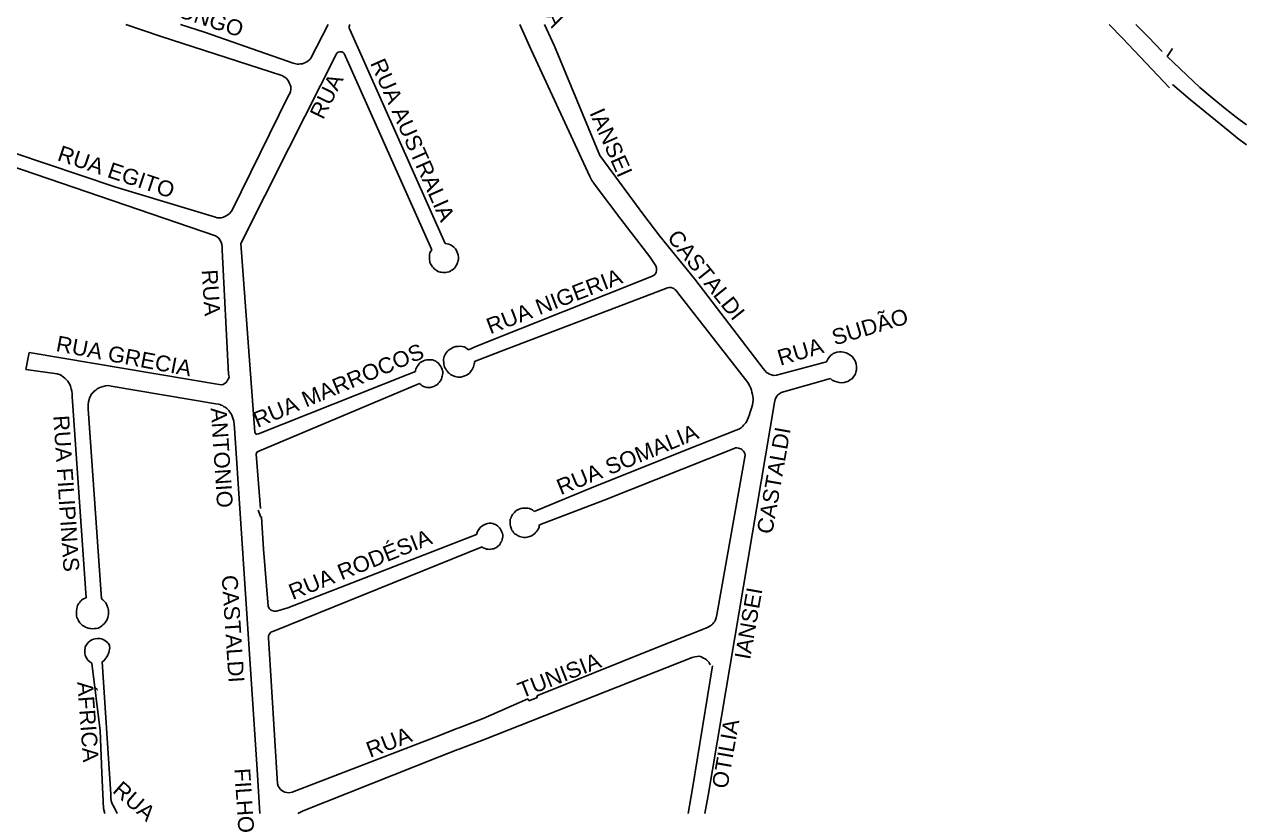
# Model space of a CAD drawing. Header units: millimetres. Extents: x 583 to 26013, y 350 to 21391.
# Drawn here: x 15316 to 16091, y 14384 to 14884 of the extents above; entities that cross this region are included whole.
import ezdxf

# ---------------------------------------------------------------- set-up
doc = ezdxf.new("R2010")
doc.units = ezdxf.units.MM
doc.layers.add('105-QUADRAS_ESTRADAS', color=80, linetype='Continuous')
doc.layers.add('110-CERCA_DE_ARAME', color=10, linetype='Continuous')
doc.styles.add('EU', font='arial.ttf', dxfattribs={"height": 10})

msp = doc.modelspace()

# ---------------------------------------------------------------- linework, layer by layer
at = {"layer": '105-QUADRAS_ESTRADAS', "color": 0, "linetype": 'Continuous'}
for p, q in [((15402.31551, 14876.60241), (15380.51551, 14883.90241)), ((15479.51551, 14851.60241), (15402.31551, 14876.60241)), ((15430.51551, 14879.00241), (15415.31551, 14883.90241)), ((15486.71551, 14859.40241), (15430.51551, 14879.00241)), ((15508.91551, 14883.90241), (15497.81551, 14862.60241)), ((15522.51551, 14883.90241), (15522.11551, 14882.60241)), ((15522.11551, 14881.60241), (15522.11551, 14882.60241)), ((15522.51551, 14880.80241), (15522.11551, 14881.60241)), ((15583.11551, 14745.10241), (15522.51551, 14880.80241)), ((15636.41551, 14870.20241), (15630.31551, 14883.90241)), ((15652.31551, 14870.20241), (15646.01551, 14883.90241)), ((16012.41551, 14875.20241), (16004.01551, 14883.90241)), ((15674.81551, 14787.70241), (15636.41551, 14870.20241)), ((15681.01551, 14801.00241), (15652.31551, 14870.20241)), ((16042.31551, 14843.70241), (16012.41551, 14875.20241)), ((16044.21551, 14868.80241), (16040.81551, 14863.70241)), ((15514.11551, 14865.40241), (15484.01551, 14805.50241)), ((15496.21551, 14860.80241), (15495.31551, 14860.20241)), ((15497.21551, 14861.70241), (15496.21551, 14860.80241)), ((15497.81551, 14862.60241), (15497.21551, 14861.70241)), ((15514.61551, 14865.90241), (15514.11551, 14865.40241)), ((15515.31551, 14866.40241), (15514.61551, 14865.90241)), ((15516.01551, 14866.50241), (15515.31551, 14866.40241)), ((15516.71551, 14866.60241), (15516.01551, 14866.50241)), ((15517.51551, 14866.50241), (15516.71551, 14866.60241)), ((15518.31551, 14866.20241), (15517.51551, 14866.50241)), ((15519.01551, 14865.60241), (15518.31551, 14866.20241)), ((15574.61551, 14741.20241), (15519.01551, 14865.60241)), ((16061.41551, 14843.90241), (16040.81551, 14863.70241)), ((15488.31551, 14858.90241), (15486.71551, 14859.40241)), ((15489.31551, 14858.80241), (15488.31551, 14858.90241)), ((15490.21551, 14858.80241), (15489.31551, 14858.80241)), ((15491.41551, 14858.90241), (15490.21551, 14858.80241)), ((15492.51551, 14859.10241), (15491.41551, 14858.90241)), ((15493.41551, 14859.40241), (15492.51551, 14859.10241)), ((15494.41551, 14859.80241), (15493.41551, 14859.40241)), ((15495.31551, 14860.20241), (15494.41551, 14859.80241)), ((15481.31551, 14850.60241), (15479.51551, 14851.60241)), ((15482.41551, 14849.60241), (15481.31551, 14850.60241)), ((15483.21551, 14848.60241), (15482.41551, 14849.60241)), ((15483.91551, 14847.60241), (15483.21551, 14848.60241)), ((15484.31551, 14846.60241), (15483.91551, 14847.60241)), ((15484.81551, 14845.60241), (15484.31551, 14846.60241)), ((15485.11551, 14844.60241), (15484.81551, 14845.60241)), ((16055.61551, 14836.10241), (16044.21551, 14846.00241)), ((15483.81551, 14838.90241), (15447.71551, 14765.80241)), ((15484.61551, 14840.20241), (15483.81551, 14838.90241)), ((15485.01551, 14841.50241), (15484.61551, 14840.20241)), ((15485.11551, 14842.80241), (15485.01551, 14841.50241)), ((15485.11551, 14844.60241), (15485.11551, 14842.80241)), ((16069.21551, 14837.40241), (16061.41551, 14843.90241)), ((16080.41551, 14815.90241), (16055.61551, 14836.10241)), ((16077.51551, 14830.70241), (16069.21551, 14837.40241)), ((16084.51551, 14825.30241), (16077.51551, 14830.70241)), ((16091.11551, 14820.30241), (16084.51551, 14825.30241)), ((16085.31551, 14811.90241), (16080.41551, 14815.90241)), ((16091.11551, 14807.60241), (16085.31551, 14811.90241)), ((15373.61551, 14781.00241), (15309.51551, 14802.70241)), ((15484.01551, 14805.50241), (15453.51551, 14745.20241)), ((15709.01551, 14763.10241), (15681.01551, 14801.00241)), ((15437.41551, 14750.10241), (15307.01551, 14794.50241)), ((15676.01551, 14785.10241), (15674.81551, 14787.70241)), ((15677.31551, 14783.30241), (15676.01551, 14785.10241)), ((15679.41551, 14780.50241), (15677.31551, 14783.30241)), ((15437.41551, 14761.80241), (15373.61551, 14781.00241)), ((15694.51551, 14760.60241), (15679.41551, 14780.50241)), ((15438.51551, 14761.50241), (15437.41551, 14761.80241)), ((15439.81551, 14761.40241), (15438.51551, 14761.50241)), ((15441.01551, 14761.40241), (15439.81551, 14761.40241)), ((15442.41551, 14761.90241), (15441.01551, 14761.40241)), ((15443.81551, 14762.50241), (15442.41551, 14761.90241)), ((15445.21551, 14763.30241), (15443.81551, 14762.50241)), ((15446.31551, 14764.20241), (15445.21551, 14763.30241)), ((15447.71551, 14765.80241), (15446.31551, 14764.20241)), ((15712.81551, 14736.70241), (15694.51551, 14760.60241)), ((15438.81551, 14749.20241), (15437.41551, 14750.10241)), ((15439.51551, 14748.50241), (15438.81551, 14749.20241)), ((15440.21551, 14747.40241), (15439.51551, 14748.50241)), ((15441.11551, 14745.90241), (15440.21551, 14747.40241)), ((15441.41551, 14744.60241), (15441.11551, 14745.90241)), ((15441.71551, 14743.10241), (15441.41551, 14744.60241)), ((15462.41551, 14625.60241), (15453.51551, 14745.20241)), ((15584.21551, 14744.90241), (15583.11551, 14745.10241)), ((15585.31551, 14744.70241), (15584.21551, 14744.90241)), ((15586.41551, 14744.30241), (15585.31551, 14744.70241)), ((15741.31551, 14722.50241), (15719.11551, 14749.70241)), ((15441.71551, 14743.10241), (15441.71551, 14741.00241)), ((15445.71551, 14662.30241), (15441.71551, 14741.00241)), ((15573.11551, 14737.30241), (15573.01551, 14736.30241)), ((15573.21551, 14738.10241), (15573.11551, 14737.30241)), ((15573.41551, 14739.20241), (15573.21551, 14738.10241)), ((15573.91551, 14740.20241), (15573.41551, 14739.20241)), ((15574.61551, 14741.20241), (15573.91551, 14740.20241)), ((15587.41551, 14743.70241), (15586.41551, 14744.30241)), ((15588.51551, 14742.80241), (15587.41551, 14743.70241)), ((15589.51551, 14741.80241), (15588.51551, 14742.80241)), ((15590.41551, 14740.40241), (15589.51551, 14741.80241)), ((15591.11551, 14738.30241), (15590.41551, 14740.40241)), ((15591.21551, 14738.30241), (15591.21551, 14738.30241)), ((15591.31551, 14737.60241), (15591.21551, 14738.30241)), ((15591.41551, 14736.70241), (15591.31551, 14737.60241)), ((15591.41551, 14735.10241), (15591.41551, 14736.70241)), ((15716.61551, 14730.90241), (15712.81551, 14736.70241)), ((15573.01551, 14736.30241), (15573.01551, 14735.50241)), ((15573.11551, 14734.70241), (15573.01551, 14735.50241)), ((15573.31551, 14733.80241), (15573.11551, 14734.70241)), ((15573.41551, 14733.10241), (15573.31551, 14733.80241)), ((15573.81551, 14732.30241), (15573.41551, 14733.10241)), ((15574.11551, 14731.60241), (15573.81551, 14732.30241)), ((15574.51551, 14730.90241), (15574.11551, 14731.60241)), ((15575.01551, 14730.30241), (15574.51551, 14730.90241)), ((15575.61551, 14729.70241), (15575.01551, 14730.30241)), ((15576.11551, 14729.10241), (15575.61551, 14729.70241)), ((15576.71551, 14728.60241), (15576.11551, 14729.10241)), ((15588.51551, 14729.00241), (15587.61551, 14728.50241)), ((15588.91551, 14729.50241), (15588.51551, 14729.00241)), ((15589.51551, 14730.30241), (15588.91551, 14729.50241)), ((15590.01551, 14731.20241), (15589.51551, 14730.30241)), ((15590.51551, 14731.90241), (15590.01551, 14731.20241)), ((15590.81551, 14732.80241), (15590.51551, 14731.90241)), ((15591.11551, 14734.00241), (15590.81551, 14732.80241)), ((15591.31551, 14734.60241), (15591.21551, 14734.00241)), ((15591.21551, 14734.00241), (15591.21551, 14734.00241)), ((15591.41551, 14735.10241), (15591.31551, 14734.60241)), ((15717.01551, 14729.80241), (15716.61551, 14730.90241)), ((15717.11551, 14728.90241), (15717.01551, 14729.80241)), ((15577.41551, 14728.20241), (15576.71551, 14728.60241)), ((15578.21551, 14727.70241), (15577.41551, 14728.20241)), ((15579.01551, 14727.30241), (15578.21551, 14727.70241)), ((15579.91551, 14727.00241), (15579.01551, 14727.30241)), ((15580.81551, 14726.90241), (15579.91551, 14727.00241)), ((15581.61551, 14726.80241), (15580.81551, 14726.90241)), ((15582.71551, 14726.70241), (15581.61551, 14726.80241)), ((15583.51551, 14726.70241), (15582.71551, 14726.70241)), ((15584.41551, 14726.90241), (15583.51551, 14726.70241)), ((15585.51551, 14727.30241), (15584.41551, 14726.90241)), ((15586.21551, 14727.60241), (15585.51551, 14727.30241)), ((15586.91551, 14728.00241), (15586.21551, 14727.60241)), ((15587.61551, 14728.50241), (15586.91551, 14728.00241)), ((15713.91551, 14724.20241), (15602.51551, 14679.90241)), ((15715.21551, 14724.90241), (15713.91551, 14724.20241)), ((15715.91551, 14725.50241), (15715.21551, 14724.90241)), ((15716.51551, 14726.30241), (15715.91551, 14725.50241)), ((15716.81551, 14727.00241), (15716.51551, 14726.30241)), ((15717.11551, 14727.90241), (15716.81551, 14727.00241)), ((15717.11551, 14728.90241), (15717.11551, 14727.90241)), ((15784.71551, 14666.00241), (15741.31551, 14722.50241)), ((15723.91551, 14717.00241), (15709.71551, 14711.60241)), ((15725.11551, 14717.30241), (15723.91551, 14717.00241)), ((15726.31551, 14717.20241), (15725.11551, 14717.30241)), ((15727.31551, 14716.90241), (15726.31551, 14717.20241)), ((15728.11551, 14716.60241), (15727.31551, 14716.90241)), ((15728.71551, 14716.10241), (15728.11551, 14716.60241)), ((15729.51551, 14715.30241), (15728.71551, 14716.10241)), ((15730.51551, 14713.90241), (15729.51551, 14715.30241)), ((15774.91551, 14657.00241), (15730.51551, 14713.90241)), ((15709.71551, 14711.60241), (15618.61551, 14676.90241)), ((15319.31551, 14676.00241), (15317.11551, 14665.40241)), ((15441.01551, 14655.50241), (15319.31551, 14676.00241)), ((15583.21551, 14675.30241), (15582.81551, 14674.50241)), ((15583.81551, 14676.10241), (15583.21551, 14675.30241)), ((15584.41551, 14676.80241), (15583.81551, 14676.10241)), ((15585.01551, 14677.30241), (15584.41551, 14676.80241)), ((15585.61551, 14677.80241), (15585.01551, 14677.30241)), ((15586.31551, 14678.30241), (15585.61551, 14677.80241)), ((15587.01551, 14678.70241), (15586.31551, 14678.30241)), ((15587.91551, 14679.20241), (15587.01551, 14678.70241)), ((15588.61551, 14679.50241), (15587.91551, 14679.20241)), ((15589.71551, 14679.80241), (15588.61551, 14679.50241)), ((15591.11551, 14679.90241), (15589.71551, 14679.80241)), ((15592.61551, 14680.10241), (15591.21551, 14679.90241)), ((15591.21551, 14679.90241), (15591.21551, 14679.90241)), ((15593.91551, 14679.90241), (15592.61551, 14680.10241)), ((15595.01551, 14679.60241), (15593.91551, 14679.90241)), ((15596.01551, 14679.20241), (15595.01551, 14679.60241)), ((15597.01551, 14678.50241), (15596.01551, 14679.20241)), ((15597.81551, 14677.70241), (15597.01551, 14678.50241)), ((15602.51551, 14679.90241), (15597.81551, 14677.70241)), ((15618.61551, 14676.90241), (15601.71551, 14670.40241)), ((15828.31551, 14674.90241), (15827.61551, 14674.40241)), ((15829.11551, 14675.40241), (15828.31551, 14674.90241)), ((15830.31551, 14675.90241), (15829.11551, 14675.40241)), ((15831.41551, 14676.30241), (15830.31551, 14675.90241)), ((15833.11551, 14676.50241), (15831.41551, 14676.30241)), ((15834.41551, 14676.50241), (15833.11551, 14676.50241)), ((15835.61551, 14676.30241), (15834.41551, 14676.50241)), ((15837.31551, 14675.90241), (15835.61551, 14676.30241)), ((15838.51551, 14675.30241), (15837.31551, 14675.90241)), ((15839.61551, 14674.60241), (15838.51551, 14675.30241)), ((15565.31551, 14667.30241), (15564.91551, 14666.40241)), ((15565.91551, 14668.10241), (15565.31551, 14667.30241)), ((15566.31551, 14668.80241), (15565.91551, 14668.10241)), ((15566.91551, 14669.50241), (15566.31551, 14668.80241)), ((15567.61551, 14670.00241), (15566.91551, 14669.50241)), ((15568.51551, 14670.40241), (15567.61551, 14670.00241)), ((15569.41551, 14670.80241), (15568.51551, 14670.40241)), ((15570.31551, 14671.20241), (15569.41551, 14670.80241)), ((15571.51551, 14671.40241), (15570.31551, 14671.20241)), ((15572.61551, 14671.50241), (15571.51551, 14671.40241)), ((15573.51551, 14671.50241), (15572.61551, 14671.50241)), ((15574.31551, 14671.40241), (15573.51551, 14671.50241)), ((15575.01551, 14671.40241), (15574.31551, 14671.40241)), ((15576.11551, 14671.00241), (15575.01551, 14671.40241)), ((15577.11551, 14670.50241), (15576.11551, 14671.00241)), ((15577.71551, 14670.00241), (15577.11551, 14670.50241)), ((15578.51551, 14669.60241), (15577.71551, 14670.00241)), ((15579.01551, 14668.90241), (15578.51551, 14669.60241)), ((15579.61551, 14668.10241), (15579.01551, 14668.90241)), ((15580.21551, 14667.30241), (15579.61551, 14668.10241)), ((15580.71551, 14666.40241), (15580.21551, 14667.30241)), ((15582.21551, 14672.80241), (15582.01551, 14671.90241)), ((15582.01551, 14670.90241), (15582.01551, 14671.90241)), ((15582.11551, 14669.80241), (15582.01551, 14670.90241)), ((15582.21551, 14668.80241), (15582.11551, 14669.80241)), ((15582.51551, 14673.60241), (15582.21551, 14672.80241)), ((15582.41551, 14667.80241), (15582.21551, 14668.80241)), ((15582.71551, 14666.80241), (15582.41551, 14667.80241)), ((15582.81551, 14674.50241), (15582.51551, 14673.60241)), ((15601.31551, 14667.90241), (15601.01551, 14666.90241)), ((15601.51551, 14668.80241), (15601.31551, 14667.90241)), ((15601.61551, 14669.40241), (15601.51551, 14668.80241)), ((15601.71551, 14670.40241), (15601.61551, 14669.40241)), ((15824.81551, 14670.20241), (15793.01551, 14661.80241)), ((15825.21551, 14671.00241), (15824.81551, 14670.20241)), ((15825.61551, 14671.80241), (15825.21551, 14671.00241)), ((15826.11551, 14672.60241), (15825.61551, 14671.80241)), ((15826.81551, 14673.50241), (15826.11551, 14672.60241)), ((15827.61551, 14674.40241), (15826.81551, 14673.50241)), ((15840.41551, 14673.90241), (15839.61551, 14674.60241)), ((15841.21551, 14673.30241), (15840.41551, 14673.90241)), ((15841.91551, 14672.30241), (15841.21551, 14673.30241)), ((15842.71551, 14671.20241), (15841.91551, 14672.30241)), ((15843.11551, 14670.20241), (15842.71551, 14671.20241)), ((15843.61551, 14668.80241), (15843.11551, 14670.20241)), ((15843.81551, 14667.50241), (15843.61551, 14668.80241)), ((15843.91551, 14666.40241), (15843.81551, 14667.50241)), ((15337.11551, 14662.60241), (15317.11551, 14665.40241)), ((15339.11551, 14661.90241), (15337.11551, 14662.60241)), ((15340.01551, 14661.30241), (15339.11551, 14661.90241)), ((15341.01551, 14660.50241), (15340.01551, 14661.30241)), ((15342.11551, 14659.70241), (15341.01551, 14660.50241)), ((15343.11551, 14658.60241), (15342.11551, 14659.70241)), ((15445.71551, 14659.40241), (15445.11551, 14658.50241)), ((15446.01551, 14660.60241), (15445.71551, 14662.30241)), ((15446.01551, 14660.60241), (15445.71551, 14659.40241)), ((15559.41551, 14662.10241), (15464.71551, 14624.60241)), ((15564.31551, 14664.00241), (15559.41551, 14662.10241)), ((15564.51551, 14665.70241), (15564.31551, 14664.80241)), ((15564.31551, 14664.80241), (15564.31551, 14664.00241)), ((15564.91551, 14666.40241), (15564.51551, 14665.70241)), ((15580.81551, 14659.50241), (15580.41551, 14658.70241)), ((15581.11551, 14665.40241), (15580.71551, 14666.40241)), ((15581.01551, 14660.40241), (15580.81551, 14659.50241)), ((15581.21551, 14661.10241), (15581.01551, 14660.40241)), ((15581.31551, 14664.50241), (15581.11551, 14665.40241)), ((15581.41551, 14661.90241), (15581.21551, 14661.10241)), ((15581.51551, 14663.80241), (15581.31551, 14664.50241)), ((15581.51551, 14662.90241), (15581.41551, 14661.90241)), ((15581.51551, 14662.90241), (15581.51551, 14663.80241)), ((15583.21551, 14666.00241), (15582.71551, 14666.80241)), ((15583.61551, 14665.10241), (15583.21551, 14666.00241)), ((15584.21551, 14664.40241), (15583.61551, 14665.10241)), ((15584.91551, 14663.50241), (15584.21551, 14664.40241)), ((15585.51551, 14662.90241), (15584.91551, 14663.50241)), ((15586.41551, 14662.20241), (15585.51551, 14662.90241)), ((15587.61551, 14661.50241), (15586.41551, 14662.20241)), ((15589.31551, 14660.90241), (15587.61551, 14661.50241)), ((15591.11551, 14660.50241), (15589.31551, 14660.90241)), ((15591.21551, 14660.50241), (15591.21551, 14660.50241)), ((15592.91551, 14660.50241), (15591.21551, 14660.50241)), ((15594.31551, 14660.80241), (15592.91551, 14660.50241)), ((15595.61551, 14661.30241), (15594.31551, 14660.80241)), ((15596.61551, 14661.80241), (15595.61551, 14661.30241)), ((15597.61551, 14662.40241), (15596.61551, 14661.80241)), ((15598.41551, 14663.00241), (15597.61551, 14662.40241)), ((15599.11551, 14663.80241), (15598.41551, 14663.00241)), ((15599.61551, 14664.50241), (15599.11551, 14663.80241)), ((15600.21551, 14665.30241), (15599.61551, 14664.50241)), ((15600.61551, 14666.10241), (15600.21551, 14665.30241)), ((15601.01551, 14666.90241), (15600.61551, 14666.10241)), ((15785.81551, 14664.60241), (15784.71551, 14666.00241)), ((15786.71551, 14663.50241), (15785.81551, 14664.60241)), ((15787.61551, 14662.90241), (15786.71551, 14663.50241)), ((15788.71551, 14662.30241), (15787.61551, 14662.90241)), ((15790.01551, 14661.90241), (15788.71551, 14662.30241)), ((15791.21551, 14661.60241), (15790.01551, 14661.90241)), ((15793.01551, 14661.80241), (15791.21551, 14661.60241)), ((15827.41551, 14659.60241), (15796.11551, 14650.70241)), ((15828.41551, 14658.60241), (15827.41551, 14659.60241)), ((15841.01551, 14659.50241), (15840.11551, 14658.90241)), ((15841.81551, 14660.40241), (15841.01551, 14659.50241)), ((15842.61551, 14661.50241), (15841.81551, 14660.40241)), ((15843.11551, 14662.50241), (15842.61551, 14661.50241)), ((15843.41551, 14663.40241), (15843.11551, 14662.50241)), ((15843.71551, 14664.40241), (15843.41551, 14663.40241)), ((15843.91551, 14665.20241), (15843.71551, 14664.40241)), ((15843.91551, 14665.20241), (15843.91551, 14666.40241)), ((15343.81551, 14657.90241), (15343.11551, 14658.60241)), ((15344.51551, 14656.80241), (15343.81551, 14657.90241)), ((15345.01551, 14655.90241), (15344.51551, 14656.80241)), ((15345.51551, 14654.70241), (15345.01551, 14655.90241)), ((15346.01551, 14653.10241), (15345.51551, 14654.70241)), ((15346.31551, 14651.60241), (15346.01551, 14653.10241)), ((15346.51551, 14649.80241), (15346.31551, 14651.60241)), ((15360.51551, 14651.50241), (15359.71551, 14650.60241)), ((15361.51551, 14652.20241), (15360.51551, 14651.50241)), ((15362.41551, 14653.10241), (15361.51551, 14652.20241)), ((15363.61551, 14653.60241), (15362.41551, 14653.10241)), ((15364.81551, 14654.20241), (15363.61551, 14653.60241)), ((15366.21551, 14654.60241), (15364.81551, 14654.20241)), ((15367.61551, 14654.90241), (15366.21551, 14654.60241)), ((15369.41551, 14655.10241), (15367.61551, 14654.90241)), ((15371.21551, 14654.80241), (15369.41551, 14655.10241)), ((15437.61551, 14643.60241), (15371.21551, 14654.80241)), ((15442.21551, 14655.90241), (15441.01551, 14655.50241)), ((15443.21551, 14656.40241), (15442.21551, 14655.90241)), ((15443.91551, 14656.90241), (15443.21551, 14656.40241)), ((15444.61551, 14657.70241), (15443.91551, 14656.90241)), ((15445.11551, 14658.50241), (15444.61551, 14657.70241)), ((15566.81551, 14656.50241), (15464.81551, 14613.60241)), ((15567.81551, 14655.60241), (15566.81551, 14656.50241)), ((15568.51551, 14655.00241), (15567.81551, 14655.60241)), ((15569.21551, 14654.60241), (15568.51551, 14655.00241)), ((15570.01551, 14654.40241), (15569.21551, 14654.60241)), ((15570.71551, 14654.10241), (15570.01551, 14654.40241)), ((15571.41551, 14654.00241), (15570.71551, 14654.10241)), ((15571.41551, 14654.00241), (15573.71551, 14654.00241)), ((15575.01551, 14654.30241), (15573.71551, 14654.00241)), ((15575.91551, 14654.60241), (15575.01551, 14654.30241)), ((15576.51551, 14654.90241), (15575.91551, 14654.60241)), ((15577.41551, 14655.40241), (15576.51551, 14654.90241)), ((15578.11551, 14655.90241), (15577.41551, 14655.40241)), ((15578.61551, 14656.40241), (15578.11551, 14655.90241)), ((15579.21551, 14657.00241), (15578.61551, 14656.40241)), ((15579.91551, 14657.90241), (15579.21551, 14657.00241)), ((15580.41551, 14658.70241), (15579.91551, 14657.90241)), ((15776.01551, 14655.20241), (15774.91551, 14657.00241)), ((15776.81551, 14653.50241), (15776.01551, 14655.20241)), ((15777.31551, 14652.20241), (15776.81551, 14653.50241)), ((15777.51551, 14651.00241), (15777.31551, 14652.20241)), ((15829.81551, 14658.00241), (15828.41551, 14658.60241)), ((15831.31551, 14657.40241), (15829.81551, 14658.00241)), ((15832.91551, 14657.00241), (15831.31551, 14657.40241)), ((15834.31551, 14656.90241), (15832.91551, 14657.00241)), ((15835.91551, 14657.10241), (15834.31551, 14656.90241)), ((15837.31551, 14657.40241), (15835.91551, 14657.10241)), ((15838.31551, 14657.80241), (15837.31551, 14657.40241)), ((15839.21551, 14658.30241), (15838.31551, 14657.80241)), ((15840.11551, 14658.90241), (15839.21551, 14658.30241)), ((15346.61551, 14648.30241), (15346.51551, 14649.80241)), ((15355.41551, 14520.70241), (15346.61551, 14648.30241)), ((15357.01551, 14644.80241), (15356.71551, 14642.90241)), ((15357.31551, 14646.30241), (15357.01551, 14644.80241)), ((15357.81551, 14647.70241), (15357.31551, 14646.30241)), ((15358.41551, 14648.90241), (15357.81551, 14647.70241)), ((15358.91551, 14649.80241), (15358.41551, 14648.90241)), ((15359.71551, 14650.60241), (15358.91551, 14649.80241)), ((15791.91551, 14644.40241), (15749.81551, 14395.30241)), ((15777.81551, 14649.50241), (15777.51551, 14651.00241)), ((15778.11551, 14648.30241), (15777.81551, 14649.50241)), ((15778.11551, 14644.50241), (15777.81551, 14642.90241)), ((15778.41551, 14647.10241), (15778.11551, 14648.30241)), ((15778.21551, 14645.90241), (15778.11551, 14644.50241)), ((15778.41551, 14647.10241), (15778.21551, 14645.90241)), ((15792.31551, 14646.30241), (15791.91551, 14644.40241)), ((15792.71551, 14647.40241), (15792.31551, 14646.30241)), ((15793.41551, 14648.40241), (15792.71551, 14647.40241)), ((15794.01551, 14649.20241), (15793.41551, 14648.40241)), ((15794.91551, 14650.00241), (15794.01551, 14649.20241)), ((15796.11551, 14650.70241), (15794.91551, 14650.00241)), ((15356.81551, 14640.40241), (15356.71551, 14642.90241)), ((15365.21551, 14519.90241), (15356.81551, 14640.40241)), ((15439.31551, 14643.40241), (15437.61551, 14643.60241)), ((15440.21551, 14643.20241), (15439.31551, 14643.40241)), ((15441.11551, 14642.80241), (15440.21551, 14643.20241)), ((15441.91551, 14642.40241), (15441.11551, 14642.80241)), ((15442.61551, 14641.90241), (15441.91551, 14642.40241)), ((15443.61551, 14641.40241), (15442.61551, 14641.90241)), ((15444.41551, 14640.80241), (15443.61551, 14641.40241)), ((15445.21551, 14640.00241), (15444.41551, 14640.80241)), ((15445.91551, 14639.30241), (15445.21551, 14640.00241)), ((15446.61551, 14638.30241), (15445.91551, 14639.30241)), ((15447.41551, 14637.30241), (15446.61551, 14638.30241)), ((15447.81551, 14636.30241), (15447.41551, 14637.30241)), ((15448.31551, 14635.20241), (15447.81551, 14636.30241)), ((15776.01551, 14636.90241), (15775.31551, 14635.10241)), ((15776.51551, 14638.20241), (15776.01551, 14636.90241)), ((15776.91551, 14639.60241), (15776.51551, 14638.20241)), ((15777.31551, 14640.90241), (15776.91551, 14639.60241)), ((15777.81551, 14642.90241), (15777.31551, 14640.90241)), ((15448.71551, 14633.90241), (15448.31551, 14635.20241)), ((15449.11551, 14632.50241), (15448.71551, 14633.90241)), ((15449.41551, 14628.20241), (15449.11551, 14632.50241)), ((15770.61551, 14628.30241), (15769.31551, 14627.60241)), ((15771.51551, 14629.20241), (15770.61551, 14628.30241)), ((15772.11551, 14630.00241), (15771.51551, 14629.20241)), ((15772.91551, 14630.60241), (15772.11551, 14630.00241)), ((15773.71551, 14631.60241), (15772.91551, 14630.60241)), ((15774.21551, 14632.60241), (15773.71551, 14631.60241)), ((15774.71551, 14633.60241), (15774.21551, 14632.60241)), ((15775.31551, 14635.10241), (15774.71551, 14633.60241)), ((15463.81551, 14411.80241), (15449.41551, 14628.20241)), ((15462.71551, 14624.80241), (15462.41551, 14625.60241)), ((15463.11551, 14624.40241), (15462.71551, 14624.80241)), ((15463.71551, 14624.30241), (15463.11551, 14624.40241)), ((15464.71551, 14624.60241), (15463.71551, 14624.30241)), ((15767.51551, 14626.80241), (15735.41551, 14614.20241)), ((15769.31551, 14627.60241), (15767.51551, 14626.80241)), ((15463.71551, 14612.90241), (15463.41551, 14612.40241)), ((15464.81551, 14613.60241), (15463.71551, 14612.90241)), ((15735.41551, 14614.20241), (15674.81551, 14589.90241)), ((15766.21551, 14615.20241), (15683.91551, 14582.50241)), ((15767.21551, 14615.60241), (15766.21551, 14615.20241)), ((15768.01551, 14615.60241), (15767.21551, 14615.60241)), ((15768.91551, 14615.50241), (15768.01551, 14615.60241)), ((15769.71551, 14615.30241), (15768.91551, 14615.50241)), ((15770.41551, 14615.10241), (15769.71551, 14615.30241)), ((15771.11551, 14614.70241), (15770.41551, 14615.10241)), ((15771.61551, 14614.20241), (15771.11551, 14614.70241)), ((15772.11551, 14613.60241), (15771.61551, 14614.20241)), ((15772.51551, 14612.90241), (15772.11551, 14613.60241)), ((15773.01551, 14612.10241), (15772.51551, 14612.90241)), ((15463.41551, 14612.40241), (15463.21551, 14611.60241)), ((15466.01551, 14577.30241), (15463.21551, 14611.60241)), ((15773.21551, 14611.00241), (15764.41551, 14560.90241)), ((15773.21551, 14611.00241), (15773.01551, 14612.10241)), ((15674.81551, 14589.90241), (15639.51551, 14575.40241)), ((15683.91551, 14582.50241), (15642.81551, 14566.90241)), ((15466.11551, 14571.70241), (15464.51551, 14576.10241)), ((15626.31551, 14574.10241), (15625.81551, 14573.40241)), ((15626.91551, 14574.80241), (15626.31551, 14574.10241)), ((15627.71551, 14575.50241), (15626.91551, 14574.80241)), ((15628.41551, 14576.10241), (15627.71551, 14575.50241)), ((15629.01551, 14576.40241), (15628.41551, 14576.10241)), ((15629.91551, 14576.80241), (15629.01551, 14576.40241)), ((15631.01551, 14577.20241), (15629.91551, 14576.80241)), ((15632.01551, 14577.50241), (15631.01551, 14577.20241)), ((15632.01551, 14577.50241), (15634.31551, 14577.50241)), ((15635.41551, 14577.40241), (15634.31551, 14577.50241)), ((15636.41551, 14577.20241), (15635.41551, 14577.40241)), ((15637.41551, 14576.80241), (15636.41551, 14577.20241)), ((15638.51551, 14576.30241), (15637.41551, 14576.80241)), ((15639.51551, 14575.40241), (15638.51551, 14576.30241)), ((15607.41551, 14566.70241), (15606.21551, 14566.00241)), ((15608.61551, 14567.40241), (15607.41551, 14566.70241)), ((15609.81551, 14567.80241), (15608.61551, 14567.40241)), ((15611.01551, 14568.00241), (15609.81551, 14567.80241)), ((15612.21551, 14567.90241), (15611.01551, 14568.00241)), ((15613.21551, 14567.70241), (15612.21551, 14567.90241)), ((15614.11551, 14567.40241), (15613.21551, 14567.70241)), ((15614.91551, 14567.00241), (15614.11551, 14567.40241)), ((15615.61551, 14566.70241), (15614.91551, 14567.00241)), ((15616.31551, 14566.20241), (15615.61551, 14566.70241)), ((15624.31551, 14570.40241), (15624.21551, 14569.40241)), ((15624.21551, 14567.80241), (15624.21551, 14569.40241)), ((15624.31551, 14566.90241), (15624.21551, 14567.80241)), ((15624.61551, 14571.00241), (15624.31551, 14570.40241)), ((15624.41551, 14566.00241), (15624.31551, 14566.90241)), ((15624.91551, 14571.80241), (15624.61551, 14571.00241)), ((15625.41551, 14572.60241), (15624.91551, 14571.80241)), ((15625.81551, 14573.40241), (15625.41551, 14572.60241)), ((15642.81551, 14566.90241), (15642.71551, 14566.20241)), ((15603.01551, 14560.70241), (15483.21551, 14514.20241)), ((15603.61551, 14562.60241), (15603.01551, 14560.70241)), ((15604.41551, 14564.00241), (15603.61551, 14562.60241)), ((15605.21551, 14565.10241), (15604.41551, 14564.00241)), ((15606.21551, 14566.00241), (15605.21551, 14565.10241)), ((15616.91551, 14565.70241), (15616.31551, 14566.20241)), ((15617.51551, 14564.90241), (15616.91551, 14565.70241)), ((15618.11551, 14564.10241), (15617.51551, 14564.90241)), ((15618.61551, 14563.20241), (15618.11551, 14564.10241)), ((15619.01551, 14562.30241), (15618.61551, 14563.20241)), ((15619.31551, 14561.40241), (15619.01551, 14562.30241)), ((15619.41551, 14558.50241), (15619.21551, 14557.90241)), ((15619.51551, 14560.60241), (15619.31551, 14561.40241)), ((15619.51551, 14559.20241), (15619.41551, 14558.50241)), ((15619.51551, 14559.20241), (15619.51551, 14560.60241)), ((15624.71551, 14565.40241), (15624.41551, 14566.00241)), ((15625.01551, 14564.20241), (15624.71551, 14565.40241)), ((15625.41551, 14563.40241), (15625.01551, 14564.20241)), ((15625.91551, 14562.80241), (15625.41551, 14563.40241)), ((15626.31551, 14562.10241), (15625.91551, 14562.80241)), ((15626.91551, 14561.40241), (15626.31551, 14562.10241)), ((15627.31551, 14561.00241), (15626.91551, 14561.40241)), ((15628.01551, 14560.70241), (15627.31551, 14561.00241)), ((15628.71551, 14560.30241), (15628.01551, 14560.70241)), ((15629.41551, 14559.90241), (15628.71551, 14560.30241)), ((15630.21551, 14559.60241), (15629.41551, 14559.90241)), ((15631.01551, 14559.30241), (15630.21551, 14559.60241)), ((15631.81551, 14559.10241), (15631.01551, 14559.30241)), ((15632.81551, 14558.80241), (15631.81551, 14559.10241)), ((15634.01551, 14558.90241), (15632.81551, 14558.80241)), ((15635.11551, 14559.10241), (15634.01551, 14558.90241)), ((15636.41551, 14559.50241), (15635.11551, 14559.10241)), ((15637.41551, 14559.70241), (15636.41551, 14559.50241)), ((15638.21551, 14560.20241), (15637.41551, 14559.70241)), ((15639.01551, 14560.70241), (15638.21551, 14560.20241)), ((15639.91551, 14561.40241), (15639.01551, 14560.70241)), ((15640.61551, 14562.20241), (15639.91551, 14561.40241)), ((15641.21551, 14562.90241), (15640.61551, 14562.20241)), ((15641.81551, 14563.70241), (15641.21551, 14562.90241)), ((15642.21551, 14564.50241), (15641.81551, 14563.70241)), ((15642.61551, 14565.30241), (15642.21551, 14564.50241)), ((15642.71551, 14566.20241), (15642.61551, 14565.30241)), ((15470.91551, 14515.40241), (15467.91551, 14551.50241)), ((15606.41551, 14552.90241), (15474.91551, 14499.80241)), ((15591.21551, 14556.30241), (15591.21551, 14556.30241)), ((15607.01551, 14552.40241), (15606.41551, 14552.90241)), ((15607.71551, 14552.10241), (15607.01551, 14552.40241)), ((15608.41551, 14551.80241), (15607.71551, 14552.10241)), ((15609.31551, 14551.40241), (15608.41551, 14551.80241)), ((15610.21551, 14551.40241), (15609.31551, 14551.40241)), ((15611.11551, 14551.30241), (15610.21551, 14551.40241)), ((15612.01551, 14551.40241), (15611.11551, 14551.30241)), ((15612.91551, 14551.60241), (15612.01551, 14551.40241)), ((15613.81551, 14551.70241), (15612.91551, 14551.60241)), ((15614.61551, 14552.10241), (15613.81551, 14551.70241)), ((15615.21551, 14552.40241), (15614.61551, 14552.10241)), ((15615.81551, 14552.80241), (15615.21551, 14552.40241)), ((15616.41551, 14553.20241), (15615.81551, 14552.80241)), ((15616.91551, 14553.70241), (15616.41551, 14553.20241)), ((15617.41551, 14554.10241), (15616.91551, 14553.70241)), ((15617.71551, 14554.50241), (15617.41551, 14554.10241)), ((15618.11551, 14555.20241), (15617.71551, 14554.50241)), ((15618.41551, 14555.90241), (15618.11551, 14555.20241)), ((15618.91551, 14556.60241), (15618.41551, 14555.90241)), ((15619.11551, 14557.30241), (15618.91551, 14556.60241)), ((15619.21551, 14557.90241), (15619.11551, 14557.30241)), ((15591.21551, 14546.80241), (15591.21551, 14546.80241)), ((15353.81551, 14520.10241), (15353.01551, 14519.50241)), ((15355.41551, 14520.70241), (15353.81551, 14520.10241)), ((15366.11551, 14519.30241), (15365.21551, 14519.90241)), ((15349.51551, 14513.70241), (15349.21551, 14512.50241)), ((15349.21551, 14510.00241), (15349.21551, 14512.50241)), ((15349.71551, 14514.90241), (15349.51551, 14513.70241)), ((15350.01551, 14515.80241), (15349.71551, 14514.90241)), ((15350.51551, 14516.80241), (15350.01551, 14515.80241)), ((15351.21551, 14517.50241), (15350.51551, 14516.80241)), ((15351.71551, 14518.30241), (15351.21551, 14517.50241)), ((15352.31551, 14518.80241), (15351.71551, 14518.30241)), ((15353.01551, 14519.50241), (15352.31551, 14518.80241)), ((15366.71551, 14518.70241), (15366.11551, 14519.30241)), ((15367.31551, 14518.00241), (15366.71551, 14518.70241)), ((15367.81551, 14517.50241), (15367.31551, 14518.00241)), ((15368.41551, 14516.60241), (15367.81551, 14517.50241)), ((15368.81551, 14515.40241), (15368.41551, 14516.60241)), ((15369.11551, 14514.50241), (15368.81551, 14515.40241)), ((15369.31551, 14513.60241), (15369.11551, 14514.50241)), ((15369.51551, 14512.70241), (15369.31551, 14513.60241)), ((15369.51551, 14510.10241), (15369.51551, 14512.70241)), ((15471.31551, 14514.30241), (15470.91551, 14515.40241)), ((15471.71551, 14513.60241), (15471.31551, 14514.30241)), ((15472.41551, 14513.00241), (15471.71551, 14513.60241)), ((15473.41551, 14512.60241), (15472.41551, 14513.00241)), ((15474.51551, 14512.20241), (15473.41551, 14512.60241)), ((15476.01551, 14512.10241), (15474.51551, 14512.20241)), ((15483.21551, 14514.20241), (15476.01551, 14512.10241)), ((15349.41551, 14509.00241), (15349.21551, 14510.00241)), ((15349.61551, 14508.20241), (15349.41551, 14509.00241)), ((15349.91551, 14507.50241), (15349.61551, 14508.20241)), ((15350.31551, 14506.70241), (15349.91551, 14507.50241)), ((15350.61551, 14506.10241), (15350.31551, 14506.70241)), ((15351.01551, 14505.40241), (15350.61551, 14506.10241)), ((15351.51551, 14504.80241), (15351.01551, 14505.40241)), ((15352.01551, 14504.20241), (15351.51551, 14504.80241)), ((15367.51551, 14505.00241), (15366.81551, 14504.20241)), ((15368.11551, 14505.80241), (15367.51551, 14505.00241)), ((15368.51551, 14506.50241), (15368.11551, 14505.80241)), ((15368.91551, 14507.50241), (15368.51551, 14506.50241)), ((15369.21551, 14508.20241), (15368.91551, 14507.50241)), ((15369.41551, 14509.20241), (15369.21551, 14508.20241)), ((15369.51551, 14510.10241), (15369.41551, 14509.20241)), ((15352.81551, 14503.40241), (15352.01551, 14504.20241)), ((15353.61551, 14502.90241), (15352.81551, 14503.40241)), ((15354.41551, 14502.50241), (15353.61551, 14502.90241)), ((15355.11551, 14502.10241), (15354.41551, 14502.50241)), ((15356.11551, 14501.70241), (15355.11551, 14502.10241)), ((15356.81551, 14501.50241), (15356.11551, 14501.70241)), ((15357.61551, 14501.20241), (15356.81551, 14501.50241)), ((15358.41551, 14501.10241), (15357.61551, 14501.20241)), ((15359.51551, 14501.00241), (15358.41551, 14501.10241)), ((15360.61551, 14501.10241), (15359.51551, 14501.00241)), ((15361.91551, 14501.20241), (15360.61551, 14501.10241)), ((15363.01551, 14501.50241), (15361.91551, 14501.20241)), ((15363.81551, 14501.90241), (15363.01551, 14501.50241)), ((15364.61551, 14502.30241), (15363.81551, 14501.90241)), ((15365.41551, 14502.90241), (15364.61551, 14502.30241)), ((15366.11551, 14503.60241), (15365.41551, 14502.90241)), ((15366.81551, 14504.20241), (15366.11551, 14503.60241)), ((15471.11551, 14496.60241), (15471.01551, 14495.20241)), ((15471.41551, 14497.40241), (15471.11551, 14496.60241)), ((15471.81551, 14498.10241), (15471.41551, 14497.40241)), ((15472.61551, 14498.80241), (15471.81551, 14498.10241)), ((15474.91551, 14499.80241), (15472.61551, 14498.80241)), ((15354.91551, 14489.60241), (15354.71551, 14488.70241)), ((15355.41551, 14490.60241), (15354.91551, 14489.60241)), ((15356.21551, 14491.80241), (15355.41551, 14490.60241)), ((15357.01551, 14492.60241), (15356.21551, 14491.80241)), ((15357.91551, 14493.40241), (15357.01551, 14492.60241)), ((15359.01551, 14494.10241), (15357.91551, 14493.40241)), ((15360.01551, 14494.40241), (15359.01551, 14494.10241)), ((15361.21551, 14494.70241), (15360.01551, 14494.40241)), ((15362.61551, 14494.90241), (15361.21551, 14494.70241)), ((15364.01551, 14494.90241), (15362.61551, 14494.90241)), ((15365.21551, 14494.60241), (15364.01551, 14494.90241)), ((15366.21551, 14494.20241), (15365.21551, 14494.60241)), ((15367.21551, 14493.60241), (15366.21551, 14494.20241)), ((15368.21551, 14493.00241), (15367.21551, 14493.60241)), ((15368.91551, 14492.40241), (15368.21551, 14493.00241)), ((15369.41551, 14491.90241), (15368.91551, 14492.40241)), ((15369.91551, 14491.30241), (15369.41551, 14491.90241)), ((15370.21551, 14490.60241), (15369.91551, 14491.30241)), ((15370.31551, 14489.80241), (15370.21551, 14490.60241)), ((15370.41551, 14489.00241), (15370.31551, 14489.80241)), ((15370.41551, 14489.00241), (15370.31551, 14488.00241)), ((15476.81551, 14402.80241), (15471.01551, 14495.20241)), ((15354.71551, 14488.70241), (15354.61551, 14487.60241)), ((15354.61551, 14485.50241), (15354.61551, 14487.60241)), ((15354.81551, 14484.30241), (15354.61551, 14485.50241)), ((15355.31551, 14483.20241), (15354.81551, 14484.30241)), ((15355.81551, 14482.20241), (15355.31551, 14483.20241)), ((15356.41551, 14481.20241), (15355.81551, 14482.20241)), ((15357.71551, 14480.10241), (15356.41551, 14481.20241)), ((15367.21551, 14481.50241), (15366.61551, 14480.80241)), ((15367.91551, 14482.40241), (15367.21551, 14481.50241)), ((15368.51551, 14483.20241), (15367.91551, 14482.40241)), ((15368.91551, 14483.90241), (15368.51551, 14483.20241)), ((15369.21551, 14484.60241), (15368.91551, 14483.90241)), ((15369.61551, 14485.30241), (15369.21551, 14484.60241)), ((15369.91551, 14486.10241), (15369.61551, 14485.30241)), ((15370.11551, 14487.10241), (15369.91551, 14486.10241)), ((15370.31551, 14488.00241), (15370.11551, 14487.10241)), ((15739.71551, 14482.80241), (15607.31551, 14430.60241)), ((15713.71551, 14487.60241), (15641.11551, 14458.50241)), ((15741.31551, 14483.20241), (15739.71551, 14482.80241)), ((15742.71551, 14483.50241), (15741.31551, 14483.20241)), ((15743.91551, 14483.60241), (15742.71551, 14483.50241)), ((15744.91551, 14483.40241), (15743.91551, 14483.60241)), ((15745.81551, 14483.00241), (15744.91551, 14483.40241)), ((15746.91551, 14482.50241), (15745.81551, 14483.00241)), ((15747.81551, 14481.90241), (15746.91551, 14482.50241)), ((15748.81551, 14481.30241), (15747.81551, 14481.90241)), ((15749.61551, 14480.40241), (15748.81551, 14481.30241)), ((15359.11551, 14479.20241), (15357.71551, 14480.10241)), ((15364.41551, 14436.50241), (15359.11551, 14479.20241)), ((15366.61551, 14480.80241), (15365.61551, 14480.10241)), ((15371.01551, 14396.20241), (15365.61551, 14480.10241)), ((15752.51551, 14477.60241), (15739.91551, 14399.80241)), ((15750.41551, 14479.60241), (15749.61551, 14480.40241)), ((15751.11551, 14478.10241), (15750.41551, 14479.60241)), ((15641.51551, 14457.40241), (15641.11551, 14458.50241)), ((15635.51551, 14456.60241), (15607.21551, 14444.20241)), ((15636.11551, 14455.30241), (15635.51551, 14456.60241)), ((15641.51551, 14457.40241), (15636.11551, 14455.30241)), ((15607.21551, 14444.20241), (15591.21551, 14438.10241)), ((15365.31551, 14409.70241), (15364.41551, 14436.50241)), ((15591.11551, 14438.10241), (15576.61551, 14432.40241)), ((15591.21551, 14438.10241), (15591.21551, 14438.10241)), ((15576.61551, 14432.40241), (15486.01551, 14397.60241)), ((15607.31551, 14430.60241), (15591.21551, 14424.50241)), ((15579.31551, 14419.90241), (15493.11551, 14385.70241)), ((15591.11551, 14424.50241), (15579.31551, 14419.90241)), ((15591.21551, 14424.50241), (15591.21551, 14424.50241)), ((15465.61551, 14384.00241), (15463.81551, 14411.80241)), ((15366.51551, 14387.20241), (15365.31551, 14409.70241)), ((15371.01551, 14396.20241), (15371.01551, 14393.90241)), ((15477.21551, 14401.40241), (15476.81551, 14402.80241)), ((15477.81551, 14400.40241), (15477.21551, 14401.40241)), ((15478.71551, 14399.20241), (15477.81551, 14400.40241)), ((15480.21551, 14398.10241), (15478.71551, 14399.20241)), ((15481.31551, 14397.60241), (15480.21551, 14398.10241)), ((15482.61551, 14397.20241), (15481.31551, 14397.60241)), ((15484.21551, 14397.10241), (15482.61551, 14397.20241)), ((15486.01551, 14397.60241), (15484.21551, 14397.10241)), ((15739.91551, 14399.80241), (15737.11551, 14384.00241)), ((15371.31551, 14392.10241), (15371.01551, 14393.90241)), ((15371.91551, 14390.10241), (15371.31551, 14392.10241)), ((15373.11551, 14388.00241), (15371.91551, 14390.10241)), ((15749.81551, 14395.30241), (15747.71551, 14384.00241)), ((15367.21551, 14384.00241), (15366.51551, 14387.20241)), ((15367.21551, 14384.00241), (15367.21551, 14384.00241)), ((15375.11551, 14384.00241), (15373.11551, 14388.00241)), ((15375.11551, 14384.00241), (15375.11551, 14384.00241)), ((15465.61551, 14384.00241), (15465.61551, 14384.00241)), ((15493.11551, 14385.70241), (15489.61551, 14384.00241)), ((15489.61551, 14384.00241), (15489.61551, 14384.00241)), ((15737.11551, 14384.00241), (15737.11551, 14384.00241)), ((15747.71551, 14384.00241), (15747.71551, 14384.00241))]:
    msp.add_line(p, q, dxfattribs=at)
at = {"layer": '110-CERCA_DE_ARAME', "color": 0, "linetype": 'Continuous'}
for p, q in [((16028.91551, 14876.00241), (16020.91551, 14883.90241)), ((16037.71551, 14866.80241), (16028.91551, 14876.00241)), ((15719.11551, 14749.70241), (15709.01551, 14763.10241)), ((15467.91551, 14551.50241), (15466.61551, 14572.00241)), ((15764.41551, 14560.90241), (15755.31551, 14509.90241)), ((15753.21551, 14504.80241), (15752.71551, 14504.20241)), ((15753.81551, 14505.50241), (15753.21551, 14504.80241)), ((15754.41551, 14506.70241), (15753.81551, 14505.50241)), ((15754.91551, 14507.90241), (15754.41551, 14506.70241)), ((15755.31551, 14509.90241), (15754.91551, 14507.90241)), ((15749.31551, 14501.80241), (15713.71551, 14487.60241)), ((15750.51551, 14502.40241), (15749.31551, 14501.80241)), ((15751.51551, 14503.10241), (15750.51551, 14502.40241)), ((15752.11551, 14503.60241), (15751.51551, 14503.10241)), ((15752.71551, 14504.20241), (15752.11551, 14503.60241))]:
    msp.add_line(p, q, dxfattribs=at)

# ---------------------------------------------------------------- texts
at = {"color": 0, "linetype": 'Continuous', "lineweight": 30, "style": 'EU'}
for s, rotation, p in [('          RUA                ANTONIO                     CASTILDI                     FILHO', 63.5603801, (15488.41171, 14788.34904)), ('RUA               OTILIA               IANSEI', 294.04669254, (15596.8162, 15001.65983)), ('RUA CONGO', 341.8432688, (15371.27247, 14902.56243)), ('RUA AUSTRALIA', 293.93526538, (15535.3393, 14859.50562)), ('RUA EGITO', 341.47912493, (15336.55371, 14798.03653)), ('CASTALDI', 308.68181663, (15723.28727, 14748.79759)), ('RUA               ANTONIO           CASTALDI              FILHO', 273.7555412, (15428.64781, 14728.36008)), ('RUA NIGERIA', 21.12236823, (15611.59516, 14687.60755)), ('SUDÃO', 16.74713556, (15830.01067, 14680.48052)), ('RUA GRECIA', 349.25994404, (15335.79566, 14677.08975)), ('RUA ', 16.74713556, (15795.50421, 14667.62223)), ('RUA MARROCOS', 22.78892761, (15464.00409, 14628.24275)), ('RUA FILIPINAS', 273.81827818, (15334.59389, 14635.98927)), ('RUA SOMALIA', 22.35653023, (15656.31043, 14585.62476)), ('RUA          OTILIA          IANSEI         CASTALDI', 79.99440862, (15750.01916, 14331.99193)), ('RUA RODÉSIA', 21.96167397, (15486.36349, 14519.18107)), ('RUA                   TUNISIA', 21.38849513, (15535.41546, 14419.18854)), ('ÁFRICA ', 274.28211275, (15349.74976, 14467.29778)), ('RUA ', 318.72002995, (15371.60256, 14397.81299))]:
    msp.add_text(s, height=10, rotation=rotation, dxfattribs=at).set_placement(p)

doc.saveas('drawing.dxf')
